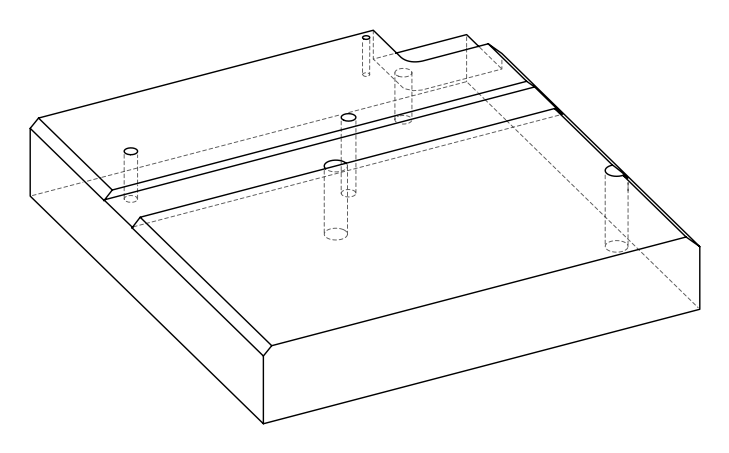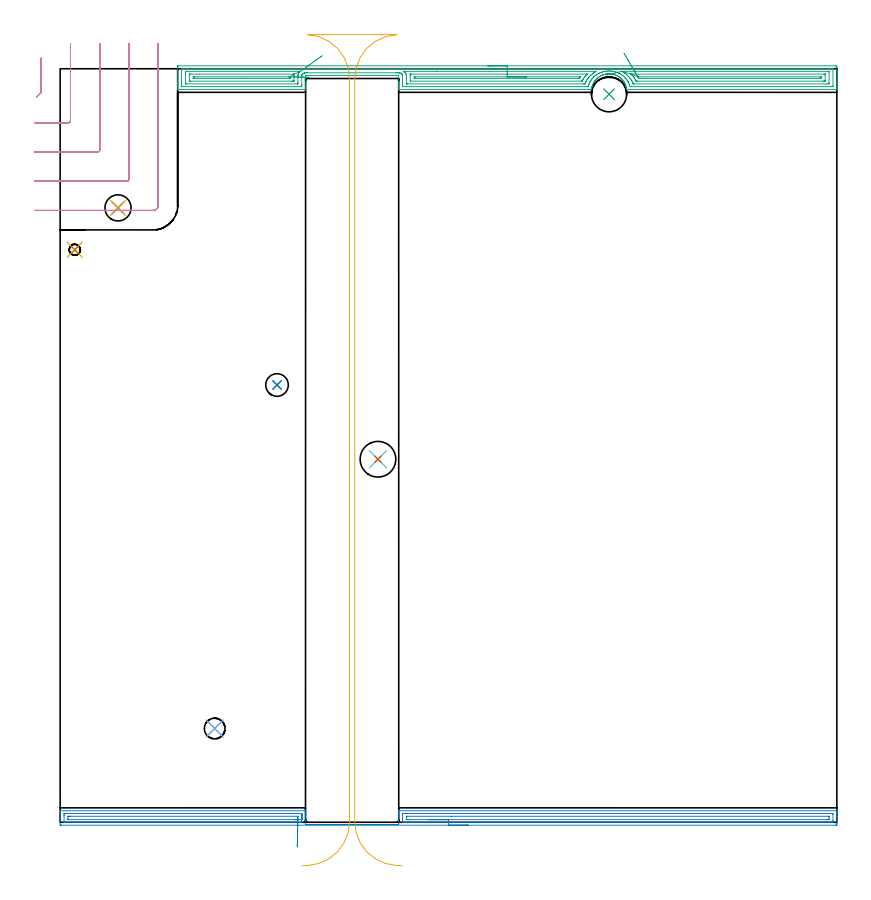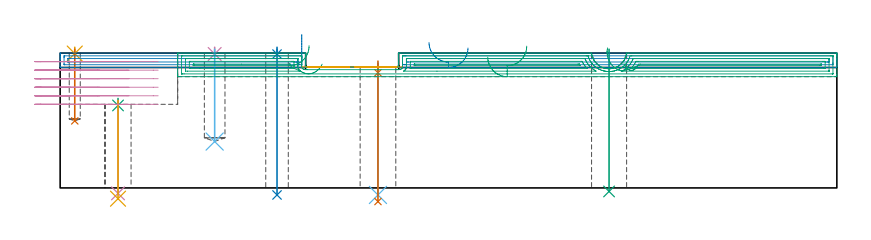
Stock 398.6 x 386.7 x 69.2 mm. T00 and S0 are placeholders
(PLAN: 17 operations, 11 tool changes, 31.7 min)
(1 SPOT_DRILL | STEP1HOLE | NXT0321_9005460120000 | 0.05 min | 984 mm3)
(2 SPOT_DRILL_1 | STEP1HOLE_1 | NXT0321_9005460120000 | 0.03 min | 1 mm3)
(3 SPOT_DRILL_2 | STEP1HOLE_3 | NXT0321_9005460120000 | 0.04 min | 2875 mm3)
(4 SPOT_DRILL_3 | STEP1POCKET | NXT0321_9005460120000 | 0.03 min | 1 mm3)
(5 SPOT_DRILL_4 | STEP1POCKET_1 | NXT0321_9005460120000 | 0.03 min | 1 mm3)
(6 DRILL_THROUGH_HOLE_INTO_CENTER | STEP1HOLE | NXT0301_087 | 0.27 min | 6365 mm3)
(7 DRILL_TO_ENLARGE_THROUGH_HOLE | STEP1HOLE | UGT0301_252 | 0.29 min | 10822 mm3)
(8 DRILL_THROUGH_HOLE_INTO_CENTER_1 | STEP1HOLE_1 | NXT0301_087 | 0.3 min | 7286 mm3)
(9 INDEXABLE_INSERT_DRILL_THROUGH_HOLE_FROM_SOLID | STEP1HOLE_2 | NXT0302_007 | 0.29 min | 17580 mm3)
(10 DRILL_THROUGH_HOLE_INTO_CENTER_2 | STEP1HOLE_3 | NXT0301_042 | 0.2 min | 1692 mm3)
(11 DRILL_TO_ENLARGE_THROUGH_HOLE_1 | STEP1HOLE_3 | UGT0301_268 | 0.21 min | 5166 mm3)
(12 DRILL_BLIND_HOLE_INTO_CENTER | STEP1POCKET | NXT0301_077 | 0.19 min | 3872 mm3)
(13 DRILL_BLIND_HOLE_INTO_CENTER_1 | STEP1POCKET_1 | NXT0301_028 | 0.15 min | 859 mm3)
(14 AREA_MILL | FG_CHAMFER_SURFACE | UGT0205_001 | 9.2 min | 10918 mm3)
(15 AREA_MILL_1 | FG_CHAMFER_SURFACE_1 | UGT0205_001 | 12.58 min | 24894 mm3)
(16 MILL_CORNER_NOTCH_RECTANGULAR | CORNER_NOTCH_RECTANGULAR | UGT0201_136 | Follow Part, ap 5, ae 75% | 5.92 min | 126089 mm3)
(17 MILL_RECTANGULAR_SLOT | SLOT_RECTANGULAR | UGT0201_009 | Follow Part, ap 11.25, ae 75% | 1.92 min | 124901 mm3)
(TOOL NXT0321_9005460120000 | NC Spot Drill, 142deg, 12mm, Carbide, Uncoated | D12 PA142 FL30 Z2)
(TOOL NXT0301_087 | Carbide Drill 11.6mm [860.1-1160-058A1-MM 2214] | D11.6 PA140 FL72 Z2)
(TOOL UGT0301_252 | Twist Drill 18.3 mm | D18.3 PA118 FL135 Z2)
(TOOL NXT0302_007 | Index. Insert Drill 18mm [880-D1800L25-05] | D18 PA176 FL90 Z2)
(TOOL NXT0301_042 | Carbide Drill 7.1mm [860.1-0710-057A1-MM 2214] | D7.1 PA140 FL85 Z2)
(TOOL UGT0301_268 | Twist Drill 13.4 mm | D13.4 PA118 FL108 Z2)
(TOOL NXT0301_077 | Carbide Drill 10.6mm [860.1-1060-053A1-MM 2214] | D10.6 PA140 FL71 Z2)
(TOOL NXT0301_028 | Carbide Drill 5.7mm [860.1-0570-046A1-MM 2214] | D5.7 PA140 FL70 Z2)
(TOOL UGT0205_001 | Chamfer Mill 20 x 3 x 45 deg. | D20 FL50 Z2)
(TOOL UGT0201_136 | Carbide End Mill 20.0 | D20 FL30 Z4)
(TOOL UGT0201_009 | End Mill 45 mm | D45 FL63 Z6)
(OP 1 SPOT_DRILL)
G17 G21 G94 G90
T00 M6
G54
G17 G0 G90 X163.1 Y186.3 S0 M3
G43 Z79.2 H0
G94 G81 G98 Z59.1 F250. R65.1
G80
M5
M2
(OP 2 SPOT_DRILL_1)
G17 G21 G94 G90
T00 M6
G54
G17 G0 G90 X111.3 Y224.4 S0 M3
G43 Z79.2 H0
G94 G81 G98 Z68.701 F250. R72.2
G80
M5
M2
(OP 3 SPOT_DRILL_2)
G17 G21 G94 G90
T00 M6
G54
G17 G0 G90 X29.7 Y315.3 S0 M3
G43 Z79.2 H0
G94 G81 G98 Z42.323 F250. R45.9
G80
M5
M2
(OP 4 SPOT_DRILL_3)
G17 G21 G94 G90
T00 M6
G54
G17 G0 G90 X79.3 Y48.1 S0 M3
G43 Z79.2 H0
G94 G81 G98 Z68.739 F250. R72.2
G80
M5
M2
(OP 5 SPOT_DRILL_4)
G17 G21 G94 G90
T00 M6
G54
G17 G0 G90 X7.5 Y293.8 S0 M3
G43 Z79.2 H0
G94 G81 G98 Z68.95 F250. R72.2
G80
M5
M2
(OP 6 DRILL_THROUGH_HOLE_INTO_CENTER)
G17 G21 G94 G90
T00 M6
G54
G17 G0 G90 X163.1 Y186.3 S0 M3
G43 Z79.2 H1
G94 G73 G98 Z-3.611 F250. Q10.952 R64.1
G80
M5
M2
(OP 7 DRILL_TO_ENLARGE_THROUGH_HOLE)
G17 G21 G94 G90
T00 M6
G54
G17 G0 G90 X163.1 Y186.3 S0 M3
G43 Z79.2 H0
G94 G73 G98 Z-6.998 F250. Q17.274 R64.1
G80
M5
M2
(OP 8 DRILL_THROUGH_HOLE_INTO_CENTER_1)
G17 G21 G94 G90
T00 M6
G54
G17 G0 G90 X111.3 Y224.4 S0 M3
G43 Z79.2 H1
G94 G73 G98 Z-3.611 F250. Q10.402 R71.2
G80
M5
M2
(OP 9 INDEXABLE_INSERT_DRILL_THROUGH_HOLE_FROM_SOLID)
G17 G21 G94 G90
T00 M6
G54
G17 G0 G90 X281.7 Y373.6 S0 M3
G43 Z79.2 H1
G94 G81 G98 Z-1.814 F250. R71.2
G80
M5
M2
(OP 10 DRILL_THROUGH_HOLE_INTO_CENTER_2)
G17 G21 G94 G90
T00 M6
G54
G17 G0 G90 X29.7 Y315.3 S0 M3
G43 Z79.2 H1
G94 G73 G98 Z-2.792 F250. Q6.527 R44.9
G80
M5
M2
(OP 11 DRILL_TO_ENLARGE_THROUGH_HOLE_1)
G17 G21 G94 G90
T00 M6
G54
G17 G0 G90 X29.7 Y315.3 S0 M3
G43 Z79.2 H0
G94 G73 G98 Z-5.526 F250. Q12.106 R44.9
G80
M5
M2
(OP 12 DRILL_BLIND_HOLE_INTO_CENTER)
G17 G21 G94 G90
T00 M6
G54
G17 G0 G90 X79.3 Y48.1 S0 M3
G43 Z79.2 H1
G94 G81 G98 Z23.8 F250. R71.2
G80
M5
M2
(OP 13 DRILL_BLIND_HOLE_INTO_CENTER_1)
G17 G21 G94 G90
T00 M6
G54
G17 G0 G90 X7.5 Y293.8 S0 M3
G43 Z79.2 H1
G94 G81 G98 Z34.4 F250. R71.2
G80
M5
M2
(OP 14 AREA_MILL)
G17 G21 G94 G90
T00 M6
G54
G17 G0 G90 X209.3 Y-1.5 S1061 M3
G43 Z79.2 H0
Z71.8
G94 G1 X209.262 Z70.928 F250.
X209.148 Z70.064
X208.959 Z69.212
X208.697 Z68.38
X208.363 Z67.574
X207.96 Z66.8
X207.492 Z66.064
X206.96 Z65.372
X206.371 Z64.729
X205.728 Z64.14
X205.036 Z63.608
X204.3 Z63.14
X203.526 Z62.737
X202.72 Z62.403
X201.888 Z62.141
X201.036 Z61.952
X200.172 Z61.838
X199.3 Z61.8
X0.613
X0.036 Y-1.494 Z61.804
X0.007 Y-1.492 Z61.806
X0. Y-0.918 Z62.379
Y2.645 Z65.94
Y3.204 Z66.501
Y3.536 Z66.832
Y4.095 Z67.391
Y4.427 Z67.722
Y5.09 Z68.39
Y5.467 Z68.766
X0.007 Y5.851 Z69.143
X0.01 Y5.897 Z69.188
X0.166 Y5.9 Z69.2
X125.629
X125.99 Y5.894 Z69.192
X126. Y5.786 Z69.085
Y-1.2 Z62.1
X173.7
Y-0.971 Z62.329
X173.701 Y-0.965 Z62.331
X173.7 Y-0.918 Z62.38
Y4.427 Z67.722
Y4.727 Z68.026
Y5.763 Z69.062
X173.702 Y5.809 Z69.108
X173.71 Y5.897 Z69.189
X173.85 Y5.9 Z69.2
X398.434
X398.59 Y5.897 Z69.188
X398.593 Y5.851 Z69.143
X398.6 Y5.466 Z68.766
Y5.09 Z68.39
Y4.427 Z67.722
Y3.204 Z66.501
Y2.645 Z65.94
Y-0.638 Z62.658
X398.598 Y-0.918 Z62.379
X398.593 Y-1.491 Z61.806
X398.564 Y-1.494 Z61.804
X397.987 Y-1.5 Z61.8
X199.3
Y-0.086 Z63.214
X177.422
X176.585 Y-0.083 Z63.217
X176.529 Y-0.081 Z63.219
X175.71 Y-0.027 Z63.273
X175.7 Y0.8 Z64.1
Y0.864 Z64.164
Y3.536 Z66.836
X175.705 Y4.358 Z67.658
X175.71 Y4.427 Z67.727
X176.475 Y4.481 Z67.781
X176.529 Y4.483 Z67.783
X177.363 Y4.486 Z67.786
X177.422
X396.26 Y4.485 Z67.785
X396.378 Y4.483 Z67.783
X396.59 Y4.477 Z67.777
X396.592 Y4.427 Z67.727
X396.598 Y4.031 Z67.331
X396.6 Y0.864 Z64.164
X396.599 Y0.467 Z63.767
X396.592 Y-0.027 Z63.273
X396.59 Y-0.07 Z63.23
X396.436 Y-0.079 Z63.221
X396.319 Y-0.084 Z63.216
X396.26 Y-0.085 Z63.215
X199.3 Y-0.086 Z63.214
Y1.328 Z64.628
X178.742 Y1.329 Z64.629
X178.315
X177.845 Y1.332 Z64.632
X177.728 Y1.335 Z64.635
X177.71 Y1.341 Z64.641
X177.706 Y1.383 Z64.683
X177.701 Y1.476 Z64.776
Y2.645 Z65.945
X177.704 Y2.952 Z66.252
X177.707 Y3.028 Z66.328
X177.709 Y3.061 Z66.361
X177.747 Y3.065 Z66.365
X177.891 Y3.068 Z66.368
X178.315 Y3.071 Z66.371
X200.639 Y3.072 Z66.372
X394.415 Y3.071 Z66.371
X394.558 Y3.07 Z66.37
X394.581 Y3.068 Z66.368
X394.587 Y3.066 Z66.366
X394.59 Y3.05 Z66.35
X394.596 Y2.952 Z66.252
X394.599 Y2.83 Z66.13
X394.6 Y2.645 Z65.945
X394.599 Y1.571 Z64.871
X394.593 Y1.386 Z64.686
X394.59 Y1.339 Z64.639
X394.573 Y1.335 Z64.635
X394.522 Y1.332 Z64.632
X394.415 Y1.33 Z64.63
X393.949 Y1.329 Z64.629
X393.522 Y1.328 Z64.628
X199.3
X198.428 Z64.666
X197.564 Z64.78
X196.712 Z64.969
X195.88 Z65.232
X195.074 Z65.565
X194.3 Z65.968
X193.564 Z66.437
X192.872 Z66.968
X192.229 Z67.557
X191.64 Z68.201
X191.108 Z68.893
X190.64 Z69.628
X190.237 Z70.402
X189.903 Z71.208
X189.641 Z72.04
X189.452 Z72.892
X189.338 Z73.757
X189.3 Z74.628
G0 Z79.2
X124. Y1.331
Z78.773
G1 Y1.921 Z78.13
Y2.452 Z77.438
Y2.92 Z76.702
Y3.323 Z75.928
Y3.657 Z75.123
Y3.919 Z74.29
Y4.108 Z73.439
Y4.222 Z72.574
Y4.26 Z71.702
Y4.222 Z70.831
Y4.108 Z69.966
Y3.919 Z69.114
Y3.657 Z68.282
Y3.323 Z67.476
Y2.92 Z66.702
Y2.452 Z65.967
Y1.921 Z65.274
Y1.331 Z64.631
Y0.708 Z64.008
X123.996 Y-0.027 Z63.273
X123.993 Y-0.065 Z63.235
X123.991 Y-0.079 Z63.221
X123.96 Y-0.081 Z63.219
X123.901 Y-0.085 Z63.215
X123.844
X123.009 Y-0.086 Z63.214
X2.34 Y-0.085 Z63.215
X2.222 Y-0.083 Z63.217
X2.01 Y-0.077 Z63.223
X2.008 Y-0.027 Z63.273
X2.001 Y0.369 Z63.669
X2. Y3.536 Z66.836
X2.001 Y3.933 Z67.233
X2.008 Y4.427 Z67.727
X2.01 Y4.47 Z67.77
X2.164 Y4.479 Z67.779
X2.281 Y4.484 Z67.784
X2.34 Y4.485 Z67.785
X123.785
X123.844 Y4.484 Z67.784
X123.902 Y4.48 Z67.78
X123.99 Y4.473 Z67.773
X123.993 Y4.427 Z67.727
X123.998 Y4.273 Z67.573
X124. Y3.536 Z66.836
Y3.38 Z66.68
Y1.331 Z64.631
X121.991 Y1.373 Z64.673
X121.99 Y1.345 Z64.645
X121.585 Y1.335 Z64.635
X121.165 Y1.331 Z64.631
X120.698 Y1.329 Z64.629
X120.272
X4.185
X4.042 Y1.33 Z64.63
X4.019 Y1.332 Z64.632
X4.013 Y1.334 Z64.634
X4.01 Y1.35 Z64.65
X4.004 Y1.448 Z64.748
X4.001 Y1.57 Z64.87
X4. Y1.755 Z65.055
X4.001 Y2.828 Z66.128
X4.007 Y3.013 Z66.313
X4.01 Y3.061 Z66.361
X4.027 Y3.065 Z66.365
X4.078 Y3.068 Z66.368
X4.185 Y3.07 Z66.37
X4.651 Y3.071 Z66.371
X5.078 Y3.072 Z66.372
X121.884 Y3.071 Z66.371
X121.92 Y3.07 Z66.37
X121.956 Y3.068 Z66.368
X121.98 Y3.065 Z66.365
X121.99 Y3.041 Z66.341
X121.999 Y2.703 Z66.003
X122. Y2.645 Z65.945
Y1.812 Z65.112
X121.999 Y1.755 Z65.055
X121.991 Y1.373 Z64.673
X121.977 Y0.73 Z64.084
X121.963 Y0.038 Z63.553
X121.947 Y-0.697 Z63.084
X121.931 Y-1.471 Z62.682
X121.914 Y-2.277 Z62.348
X121.897 Y-3.109 Z62.086
X121.879 Y-3.96 Z61.897
X121.861 Y-4.825 Z61.783
X121.842 Y-5.696 Z61.745
X121.824 Y-6.568 Z61.783
X121.806 Y-7.432 Z61.897
X121.788 Y-8.284 Z62.086
X121.771 Y-9.116 Z62.349
X121.754 Y-9.922 Z62.683
X121.737 Y-10.695 Z63.086
X121.722 Y-11.431 Z63.554
X121.707 Y-12.123 Z64.086
X121.694 Y-12.766 Z64.675
G0 Z79.2
M5
M2
(OP 15 AREA_MILL_1)
G17 G21 G94 G90
T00 M6
G54
G17 G0 G90 X219.45 Y388.2 S1061 M3
G43 Z79.2 H0
Z67.1
G94 G1 X219.488 Z66.228 F250.
X219.602 Z65.364
X219.791 Z64.512
X220.053 Z63.68
X220.387 Z62.874
X220.79 Z62.1
X221.259 Z61.364
X221.79 Z60.672
X222.379 Z60.029
X223.022 Z59.44
X223.714 Z58.908
X224.45 Z58.44
X225.224 Z58.037
X226.03 Z57.703
X226.862 Z57.441
X227.714 Z57.252
X228.578 Z57.138
X229.45 Z57.1
X397.973
X398.34 Y388.198 Z57.101
X398.59 Y388.193 Z57.105
X398.596 Y387.838 Z57.46
X398.6 Y387.224 Z58.074
Y379.087 Z66.207
Y377.69 Z67.606
Y377.337 Z67.958
Y376.631 Z68.669
Y376.392 Z68.907
X398.598 Y376.245 Z69.048
X398.59 Y376.103 Z69.188
X398.42 Y376.1 Z69.2
X291.584
X290.695 Y376.107 Z69.193
X290.69 Y376.133 Z69.167
X290.657 Y376.39 Z68.907
X290.596 Y376.737 Z68.562
X290.524 Y377.082 Z68.217
X290.459 Y377.337 Z67.961
X290.41 Y377.529 Z67.769
X290.296 Y377.904 Z67.395
X290.274 Y377.974 Z67.325
X290.111 Y378.422 Z66.876
X289.99 Y378.707 Z66.593
X289.923 Y378.866 Z66.434
X289.819 Y379.087 Z66.213
X289.763 Y379.208 Z66.092
X289.612 Y379.484 Z65.814
X289.452 Y379.758 Z65.541
X289.382 Y379.867 Z65.433
X289.32 Y379.962 Z65.337
X289.241 Y380.082 Z65.214
X289.169 Y380.193 Z65.103
X288.869 Y380.622 Z64.677
X288.458 Y381.102 Z64.197
X288.299 Y381.275 Z64.024
X288.053 Y381.541 Z63.757
X287.976 Y381.617 Z63.682
X287.535 Y382.003 Z63.295
X287.356 Y382.15 Z63.15
X287.082 Y382.373 Z62.926
X286.999 Y382.433 Z62.865
X286.766 Y382.588 Z62.709
X286.598 Y382.699 Z62.598
X286.336 Y382.86 Z62.437
X286.189 Y382.951 Z62.347
X285.83 Y383.145 Z62.155
X285.773 Y383.173 Z62.127
X285.467 Y383.325 Z61.973
X285.326 Y383.386 Z61.91
X285.295 Y383.4 Z61.897
X284.851 Y383.576 Z61.723
X284.402 Y383.73 Z61.567
X283.956 Y383.856 Z61.442
X283.508 Y383.959 Z61.338
X283.146 Y384.024 Z61.275
X283.062 Y384.039 Z61.26
X282.941 Y384.054 Z61.244
X282.785 Y384.073 Z61.223
X282.644 Y384.089 Z61.202
X282.615 Y384.092 Z61.199
X282.487 Y384.103 Z61.187
X282.273 Y384.123 Z61.172
X282.168 Y384.132 Z61.164
X281.945 Y384.143 Z61.154
X281.86 Z61.151
X281.721 Y384.147 Z61.153
X281.497 Y384.145
X281.421 Y384.138 Z61.152
X281.274 Y384.133 Z61.16
X280.828 Y384.098 Z61.196
X280.38 Y384.045 Z61.254
X279.934 Y383.969 Z61.331
X279.515 Y383.872 Z61.424
X279.486 Y383.866 Z61.431
X279.041 Y383.744 Z61.556
X278.86 Y383.681 Z61.615
X278.77 Y383.651 Z61.645
X278.694 Y383.625 Z61.671
X278.592 Y383.591 Z61.706
X278.259 Y383.463 Z61.836
X278.174 Y383.428 Z61.868
X278.147 Y383.418 Z61.879
X278.024 Y383.364 Z61.934
X277.935 Y383.325 Z61.973
X277.254 Y382.971 Z62.327
X277.001 Y382.82 Z62.48
X276.823 Y382.713 Z62.586
X276.36 Y382.403 Z62.892
X275.977 Y382.096 Z63.204
X275.907 Y382.038 Z63.259
X275.467 Y381.656 Z63.642
X275.429 Y381.621 Z63.679
X275.348 Y381.541 Z63.757
X274.952 Y381.115 Z64.185
X274.716 Y380.837 Z64.458
X274.598 Y380.702 Z64.597
X274.553 Y380.65 Z64.65
X274.38 Y380.405 Z64.895
X274.241 Y380.209 Z65.09
X273.951 Y379.758 Z65.541
X273.9 Y379.668 Z65.631
X273.818 Y379.525 Z65.771
X273.704 Y379.328 Z65.97
X273.679 Y379.285 Z66.013
X273.585 Y379.087 Z66.209
X273.478 Y378.865 Z66.432
X273.289 Y378.422 Z66.877
X273.257 Y378.334 Z66.966
X273.126 Y377.974 Z67.325
X273.03 Y377.66 Z67.64
X272.99 Y377.529 Z67.769
X272.942 Y377.337 Z67.958
X272.877 Y377.081 Z68.216
X272.81 Y376.763 Z68.536
X272.786 Y376.649 Z68.65
X272.755 Y376.44 Z68.859
X272.714 Y376.189 Z69.109
X272.697 Y376.106 Z69.191
X271.916 Y376.1 Z69.2
X174.468
X173.71 Y376.105 Z69.191
X173.7 Y376.411 Z68.885
Y383.2 Z62.1
X173.395
X173.127 Y383.194 Z62.094
X173.054 Y383.2 Z62.1
X172.932 Z62.097
X172.851 Z62.1
X126.814
X126.678 Y383.198 Z62.093
X126.671 Y383.2 Z62.1
X126.658
X126.638 Y383.191 Z62.091
X126.553 Y383.2 Z62.1
X126.55
X126.487 Y383.196 Z62.095
X126.462 Z62.094
X126.432 Y383.2 Z62.1
X126.191 Y383.199 Z62.099
X126.
Y376.713 Z68.583
Y376.462 Z68.832
X125.999 Y376.306 Z68.988
X125.99 Y376.104 Z69.19
X125.744 Y376.1 Z69.2
X60.48
X60.31 Y376.103 Z69.188
X60.302 Y376.245 Z69.048
X60.3 Y376.392 Z68.907
Y376.631 Z68.669
Y377.337 Z67.958
Y378.565 Z66.732
Y379.087 Z66.207
Y379.701 Z65.594
Y387.224 Z58.074
X60.304 Y387.838 Z57.46
X60.31 Y388.193 Z57.105
X60.56 Y388.198 Z57.101
X60.927 Y388.2 Z57.1
X229.45
Y386.786 Z58.514
X396.185 Y386.785 Z58.515
X396.367 Y386.784 Z58.516
X396.541 Y386.781 Z58.519
X396.579 Y386.779 Z58.521
X396.59 Y386.761 Z58.539
X396.593 Y386.728 Z58.572
X396.599 Y386.558 Z58.742
X396.6 Y377.806 Z67.494
X396.598 Y377.67 Z67.63
X396.593 Y377.562 Z67.738
X396.59 Y377.53 Z67.77
X396.58 Y377.521 Z67.779
X396.541 Y377.52 Z67.78
X396.185 Y377.515 Z67.785
X396.003 Y377.514 Z67.786
X395.291
X293.372 Y377.515 Z67.785
X293.19 Y377.516 Z67.784
X292.478 Y377.521 Z67.779
X292.243 Y378.212 Z67.088
X292.122 Y378.561 Z66.739
X291.907 Y379.087 Z66.213
X291.584 Y379.792 Z65.508
X291.491 Y379.962 Z65.338
X291.377 Y380.165 Z65.135
X290.94 Y380.837 Z64.463
X290.69 Y381.195 Z64.105
X290.263 Y381.712 Z63.588
X289.796 Y382.229 Z63.071
X289.427 Y382.588 Z62.712
X288.902 Y383.038 Z62.262
X288.665 Y383.231 Z62.069
X288.358 Y383.463 Z61.837
X288.008 Y383.695 Z61.605
X287.362 Y384.095 Z61.205
X287.114 Y384.228 Z61.072
X286.899 Y384.338 Z60.962
X286.442 Y384.554 Z60.746
X286.22 Y384.648 Z60.652
X285.693 Y384.853 Z60.447
X285.326 Y384.978 Z60.322
X284.524 Y385.213 Z60.087
X284.432 Y385.235 Z60.065
X284.403 Y385.241 Z60.059
X283.914 Y385.339 Z59.961
X283.538 Y385.406 Z59.894
X283.308 Y385.438 Z59.862
X282.644 Y385.512 Z59.788
X282.312 Y385.538 Z59.762
X281.75 Y385.554 Z59.746
X281.404 Y385.551 Z59.749
X280.856 Y385.519 Z59.781
X280.567 Y385.496 Z59.804
X279.962 Y385.421 Z59.879
X279.779 Y385.392 Z59.908
X279.452 Y385.334 Z59.966
X279.068 Y385.257 Z60.043
X279.031 Y385.249 Z60.051
X278.874 Y385.213 Z60.087
X278.326 Y385.064 Z60.236
X278.284 Y385.052 Z60.248
X278.234 Y385.037 Z60.263
X278.174 Y385.017 Z60.283
X277.664 Y384.837 Z60.463
X277.28 Y384.688 Z60.612
X277.028 Y384.584 Z60.716
X276.508 Y384.338 Z60.962
X276.386 Y384.276 Z61.024
X275.858 Y383.98 Z61.32
X275.492 Y383.76 Z61.54
X275.309 Y383.642 Z61.658
X275.044 Y383.463 Z61.837
X274.791 Y383.274 Z62.026
X274.598 Y383.124 Z62.176
X274.303 Y382.876 Z62.424
X273.967 Y382.588 Z62.712
X273.831 Y382.463 Z62.837
X273.704 Y382.34 Z62.96
X273.4 Y382.01 Z63.29
X273.131 Y381.712 Z63.588
X272.984 Y381.542 Z63.758
X272.81 Y381.333 Z63.967
X272.601 Y381.042 Z64.258
X272.46 Y380.837 Z64.463
X272.249 Y380.511 Z64.789
X271.91 Y379.962 Z65.338
X271.621 Y379.376 Z65.924
X271.494 Y379.087 Z66.213
X271.357 Y378.759 Z66.541
X271.158 Y378.212 Z67.088
X271.124 Y378.112 Z67.188
X271.022 Y377.78 Z67.52
X270.958 Y377.559 Z67.741
X270.946 Y377.521 Z67.779
X270.93 Y377.519 Z67.781
X270.839 Y377.517 Z67.783
X270.128 Y377.514 Z67.786
X269.947
X176.075 Y377.515 Z67.785
X175.848 Y377.517 Z67.783
X175.735 Y377.52 Z67.78
X175.714 Y377.521 Z67.779
X175.709 Y377.536 Z67.764
X175.706 Y377.569 Z67.731
X175.701 Y377.881 Z67.419
X175.699 Y382.588 Z62.712
X175.694 Y383.137 Z62.163
X175.685 Y383.299 Z62.001
X175.655 Y383.463 Z61.837
X175.573 Y383.676 Z61.624
X175.479 Y383.83 Z61.47
X175.362 Y383.975 Z61.325
X175.168 Y384.15 Z61.15
X174.873 Y384.338 Z60.962
X174.592 Y384.458 Z60.842
X174.468 Y384.498 Z60.802
X174.247 Y384.554 Z60.746
X173.881 Y384.601 Z60.699
X173.574 Y384.608 Z60.692
X173.294 Y384.612 Z60.688
X172.68 Y384.614 Z60.686
X172.397
X126.803
X126.191 Y384.609 Z60.691
X125.916 Y384.606 Z60.694
X125.618 Y384.581 Z60.719
X125.297 Y384.517 Z60.783
X125.157 Y384.475 Z60.825
X124.827 Y384.338 Z60.962
X124.567 Y384.177 Z61.123
X124.403 Y384.04 Z61.26
X124.222 Y383.831 Z61.469
X124.147 Y383.713 Z61.587
X124.045 Y383.463 Z61.837
X124.01 Y383.222 Z62.078
X124.003 Y382.979 Z62.321
X124.001 Y382.588 Z62.712
X124. Y382.107 Z63.193
Y378.607 Z66.693
Y378.212 Z67.088
X123.998 Y377.733 Z67.567
X123.992 Y377.572 Z67.728
X123.989 Y377.521 Z67.779
X123.954 Y377.519 Z67.781
X123.865 Y377.517 Z67.783
X123.509 Y377.515 Z67.785
X123.328 Y377.514 Z67.786
X62.715 Y377.515 Z67.785
X62.533 Y377.516 Z67.784
X62.359 Y377.519 Z67.781
X62.322 Y377.521 Z67.779
X62.31 Y377.539 Z67.761
X62.307 Y377.572 Z67.728
X62.301 Y377.742 Z67.558
X62.3 Y386.494 Z58.806
X62.302 Y386.63 Z58.67
X62.307 Y386.738 Z58.562
X62.31 Y386.77 Z58.53
X62.32 Y386.779 Z58.521
X62.359 Y386.78 Z58.52
X62.715 Y386.785 Z58.515
X62.897 Y386.786 Z58.514
X63.61
X229.45
Y385.372 Z59.928
X274.598 Y385.371 Z59.929
X274.76 Y385.369 Z59.931
X275.058 Y385.365 Z59.935
X274.817 Y385.213 Z60.087
X274.68 Y385.132 Z60.168
X274.598 Y385.083 Z60.217
X274.131 Y384.795 Z60.505
X273.704 Y384.517 Z60.783
X273.597 Y384.442 Z60.858
X273.455 Y384.338 Z60.962
X273.098 Y384.055 Z61.245
X272.81 Y383.822 Z61.478
X272.614 Y383.654 Z61.646
X272.399 Y383.463 Z61.837
X272.152 Y383.231 Z62.069
X271.916 Y382.993 Z62.307
X271.719 Y382.78 Z62.52
X271.547 Y382.588 Z62.712
X271.307 Y382.309 Z62.991
X271.022 Y381.969 Z63.331
X270.912 Y381.82 Z63.48
X270.837 Y381.712 Z63.588
X270.556 Y381.294 Z64.006
X270.265 Y380.837 Z64.463
X270.213 Y380.754 Z64.546
X270.128 Y380.611 Z64.689
X269.903 Y380.182 Z65.118
X269.794 Y379.962 Z65.338
X269.619 Y379.586 Z65.714
X269.405 Y379.087 Z66.213
X269.354 Y378.97 Z66.33
X269.34 Y378.944 Z66.356
X269.313 Y378.935 Z66.365
X269.234 Y378.934 Z66.366
X268.502 Y378.929 Z66.371
X178.206
X178.044
X177.882 Y378.932 Z66.368
X177.774 Y378.935 Z66.365
X177.709 Y378.941 Z66.359
X177.707 Y378.975 Z66.325
X177.704 Y379.087 Z66.213
X177.7 Y379.423 Z65.877
Y382.049 Z63.251
X177.698 Y382.588 Z62.712
X177.694 Y382.93 Z62.37
X177.672 Y383.463 Z61.837
X177.636 Y383.656 Z61.644
X177.544 Y383.952 Z61.348
X177.435 Y384.191 Z61.109
X177.348 Y384.338 Z60.962
X177.27 Y384.46 Z60.84
X177.15 Y384.618 Z60.682
X176.998 Y384.788 Z60.512
X176.851 Y384.924 Z60.376
X176.696 Y385.062 Z60.238
X176.489 Y385.213 Z60.087
X176.256 Y385.371 Z59.929
X193.382 Y385.372 Z59.928
X229.45
Y383.957 Z61.343
X270.128
X270.237 Y383.956 Z61.344
X270.377 Y383.952 Z61.348
X270.395 Y383.951 Z61.349
X270.391 Y383.94 Z61.36
X270.353 Y383.894 Z61.406
X270.308 Y383.843 Z61.457
X270.038 Y383.55 Z61.75
X269.961 Y383.463 Z61.837
X269.629 Y383.076 Z62.224
X269.234 Y382.609 Z62.691
X269.224 Y382.597 Z62.703
X269.218 Y382.588 Z62.712
X268.867 Y382.072 Z63.228
X268.628 Y381.712 Z63.588
X268.517 Y381.539 Z63.761
X268.34 Y381.251 Z64.049
X268.19 Y380.984 Z64.316
X268.112 Y380.837 Z64.463
X267.884 Y380.408 Z64.892
X267.861 Y380.369 Z64.931
X267.848 Y380.351 Z64.949
X267.824 Y380.349 Z64.951
X267.698 Y380.346 Z64.954
X267.446 Y380.343 Z64.957
X179.832
X179.76 Y380.344 Z64.956
X179.717 Y380.347 Z64.953
X179.713 Y380.348 Z64.952
X179.708 Y380.376 Z64.924
X179.704 Y380.45 Z64.85
X179.701 Y380.708 Z64.592
X179.7 Y380.837 Z64.463
X179.698 Y382.719 Z62.581
X179.672 Y383.463 Z61.837
X179.662 Y383.629 Z61.671
X179.632 Y383.872 Z61.428
X179.622 Y383.951 Z61.349
X179.644 Y383.953 Z61.347
X179.706 Y383.955 Z61.345
X179.832 Y383.957 Z61.343
X180.221
X229.45
Y382.543 Z62.757
X266.598
X266.914 Y382.537 Z62.763
X266.943 Y382.536 Z62.764
X266.941 Y382.527 Z62.773
X266.931 Y382.503 Z62.797
X266.917 Y382.479 Z62.821
X266.552 Y381.896 Z63.404
X266.476 Y381.786 Z63.514
X266.451 Y381.764 Z63.536
X266.405 Y381.761 Z63.539
X266.305 Y381.759 Z63.541
X266.104 Y381.757 Z63.543
X265.701
X182.069
X181.869 Y381.758 Z63.542
X181.769 Y381.761 Z63.539
X181.722 Y381.764 Z63.536
X181.71 Y381.767 Z63.533
X181.708 Y381.785 Z63.515
X181.705 Y382.505 Z62.795
X181.709 Y382.53 Z62.77
X181.72 Y382.536 Z62.764
X181.767 Y382.539 Z62.761
X181.867 Y382.541 Z62.759
X182.069 Y382.543 Z62.757
X182.472
X229.45
X230.322 Z62.795
X231.187 Z62.909
X232.038 Z63.098
X232.87 Z63.36
X233.676 Z63.694
X234.45 Z64.097
X235.186 Z64.565
X235.878 Z65.096
X236.521 Z65.686
X237.11 Z66.329
X237.642 Z67.021
X238.11 Z67.757
X238.513 Z68.531
X238.847 Z69.337
X239.109 Z70.169
X239.298 Z71.02
X239.412 Z71.885
X239.45 Z72.757
G0 Z79.2
X280.935 Y383.673
Z71.873
G1 X280.786 Y383.639 Z71.014
X280.711 Y383.622 Z70.145
X280.71 Z69.273
X280.782 Y383.638 Z68.403
X280.929 Y383.672 Z67.544
X281.148 Y383.722 Z66.701
X281.437 Y383.788 Z65.881
X281.796 Y383.871 Z65.09
X282.22 Y383.968 Z64.333
X282.706 Y384.079 Z63.618
X283.252 Y384.204 Z62.949
X283.852 Y384.342 Z62.331
X284.503 Y384.491 Z61.769
X285.199 Y384.65 Z61.268
X285.935 Y384.819 Z60.831
X286.705 Y384.995 Z60.461
X287.504 Y385.178 Z60.161
X288.325 Y385.366 Z59.934
X288.328 Y385.367 Z59.933
X288.383 Y385.369 Z59.931
X288.47 Y385.371 Z59.929
X288.578
X394.235
X394.397 Y385.369 Z59.931
X394.557 Y385.365 Z59.935
X394.591 Y385.361 Z59.939
X394.594 Y385.332 Z59.968
X394.598 Y385.279 Z60.021
X394.599 Y385.213 Z60.087
X394.6 Y385.014 Z60.286
Y379.763 Z65.537
X394.596 Y379.087 Z66.213
X394.593 Y378.988 Z66.312
X394.59 Y378.943 Z66.357
X394.553 Y378.934 Z66.366
X393.503 Y378.929 Z66.371
X294.428
X294.266 Y378.93 Z66.37
X294.105 Y378.934 Z66.366
X294.065 Y378.936 Z66.364
X294.052 Y378.959 Z66.341
X294.028 Y379.009 Z66.291
X293.995 Y379.087 Z66.213
X293.812 Y379.532 Z65.768
X293.606 Y379.962 Z65.338
X293.372 Y380.438 Z64.862
X293.133 Y380.837 Z64.463
X292.764 Y381.433 Z63.867
X292.567 Y381.712 Z63.588
X292.478 Y381.834 Z63.466
X291.845 Y382.588 Z62.712
X291.584 Y382.879 Z62.421
X291.293 Y383.178 Z62.122
X290.998 Y383.463 Z61.837
X290.69 Y383.731 Z61.569
X290.354 Y384.012 Z61.288
X289.943 Y384.338 Z60.962
X289.796 Y384.447 Z60.853
X289.422 Y384.704 Z60.596
X288.902 Y385.022 Z60.278
X288.583 Y385.213 Z60.087
X288.34 Y385.355 Z59.945
X288.325 Y385.366 Z59.934
X292.99 Y383.952 Z61.348
X292.994 Y383.954 Z61.346
X293.054 Y383.956 Z61.344
X293.372 Y383.957 Z61.343
X293.761
X392.103
X392.452 Y383.956 Z61.344
X392.506 Y383.954 Z61.346
X392.561 Y383.95 Z61.35
X392.59 Y383.942 Z61.358
X392.592 Y383.894 Z61.406
X392.6 Y383.471 Z61.829
Y380.846 Z64.454
X392.592 Y380.404 Z64.896
X392.59 Y380.356 Z64.944
X392.522 Y380.35 Z64.95
X392.388 Y380.346 Z64.954
X392.219 Y380.344 Z64.956
X391.714 Y380.343 Z64.957
X391.326
X296.56
X296.054 Y380.344 Z64.956
X295.661 Y380.347 Z64.953
X295.568 Y380.35 Z64.95
X295.521 Y380.413 Z64.887
X295.433 Y380.571 Z64.729
X295.293 Y380.837 Z64.463
X295.16 Y381.084 Z64.216
X294.769 Y381.712 Z63.588
X294.574 Y382.019 Z63.281
X294.266 Y382.47 Z62.83
X294.173 Y382.588 Z62.712
X293.789 Y383.054 Z62.246
X293.436 Y383.463 Z61.837
X293.372 Y383.535 Z61.765
X293.081 Y383.847 Z61.453
X293.018 Y383.916 Z61.384
X292.991 Y383.95 Z61.35
X292.99 Y383.952 Z61.348
X296.462 Y382.536 Z62.764
X296.994 Y382.543 Z62.757
X389.972
X390.362 Y382.539 Z62.761
X390.556 Y382.536 Z62.764
X390.591 Y382.531 Z62.769
X390.594 Y382.497 Z62.803
X390.596 Y382.442 Z62.858
X390.6 Y381.929 Z63.371
X390.597 Y381.82 Z63.48
X390.593 Y381.774 Z63.526
X390.591 Y381.765 Z63.535
X390.577 Y381.763 Z63.537
X390.529 Y381.76 Z63.54
X390.328 Y381.758 Z63.542
X297.752 Y381.757 Z63.543
X296.948 Y381.764 Z63.536
X296.585 Y382.331 Z62.969
X296.521 Y382.434 Z62.866
X296.462 Y382.536 Z62.764
X296.116 Y383.127 Z62.223
X295.748 Y383.756 Z61.744
X295.36 Y384.42 Z61.331
X294.955 Y385.111 Z60.986
X294.537 Y385.826 Z60.712
X294.109 Y386.559 Z60.511
X293.673 Y387.304 Z60.385
X293.233 Y388.056 Z60.335
X292.793 Y388.808 Z60.361
X292.355 Y389.556 Z60.462
X291.924 Y390.294 Z60.639
X291.502 Y391.015 Z60.89
X291.093 Y391.715 Z61.213
X290.699 Y392.387 Z61.605
X290.325 Y393.028 Z62.063
X289.971 Y393.632 Z62.584
X289.643 Y394.194 Z63.165
X289.34 Y394.71 Z63.8
G0 Z79.2
X134.448 Y393.395
Z63.507
G1 X134.064 Y393.116 Z62.776
X133.63 Y392.8 Z62.088
X133.149 Y392.45 Z61.45
X132.625 Y392.069 Z60.866
X132.062 Y391.659 Z60.34
X131.464 Y391.224 Z59.878
X130.836 Y390.767 Z59.481
X130.182 Y390.291 Z59.154
X129.508 Y389.8 Z58.899
X128.818 Y389.298 Z58.717
X128.118 Y388.788 Z58.61
X127.413 Y388.275 Z58.579
X126.708 Y387.763 Z58.625
X126.01 Y387.254 Z58.746
X125.322 Y386.754 Z58.941
X124.651 Y386.266 Z59.211
X124.002 Y385.793 Z59.551
X123.379 Y385.34 Z59.96
X123.205 Y385.213 Z60.087
X122.878 Y384.955 Z60.345
X122.615 Y384.683 Z60.617
X122.455 Y384.494 Z60.806
X122.35 Y384.338 Z60.962
X122.222 Y384.095 Z61.205
X122.149 Y383.918 Z61.382
X122.08 Y383.728 Z61.572
X122.034 Y383.463 Z61.837
X122.009 Y383.18 Z62.12
X122.002 Y382.588 Z62.712
X122. Y382.314 Z62.986
Y379.689 Z65.611
X121.996 Y379.087 Z66.213
X121.992 Y378.951 Z66.349
X121.99 Y378.939 Z66.361
X121.978 Y378.935 Z66.365
X121.937 Y378.931 Z66.369
X121.882 Y378.929 Z66.371
X64.665
X64.504 Y378.931 Z66.369
X64.343 Y378.935 Z66.365
X64.309 Y378.939 Z66.361
X64.306 Y378.968 Z66.332
X64.303 Y379.021 Z66.279
X64.301 Y379.087 Z66.213
X64.3 Y379.286 Z66.014
Y384.537 Z60.763
X64.304 Y385.213 Z60.087
X64.307 Y385.312 Z59.988
X64.31 Y385.357 Z59.943
X64.347 Y385.366 Z59.934
X65.398 Y385.371 Z59.929
X122.615
X123.351 Y385.367 Z59.933
X123.362 Y385.365 Z59.935
X123.379 Y385.34 Z59.96
X120.078 Y383.952 Z61.348
X120.079 Y383.922 Z61.378
X120.037 Y383.556 Z61.744
X120.029 Y383.463 Z61.837
X120.01 Y383.058 Z62.242
X120.001 Y382.654 Z62.646
X120. Y382.588 Z62.712
X119.999 Y380.706 Z64.594
X119.995 Y380.574 Z64.726
X119.986 Y380.349 Z64.951
X119.933 Y380.348 Z64.952
X119.542 Y380.344 Z64.956
X119.039 Y380.343 Z64.957
X118.65
X66.797
X66.448 Y380.344 Z64.956
X66.394 Y380.346 Z64.954
X66.34 Y380.35 Z64.95
X66.31 Y380.358 Z64.942
X66.308 Y380.406 Z64.894
X66.3 Y380.829 Z64.471
Y383.454 Z61.846
X66.308 Y383.896 Z61.404
X66.31 Y383.944 Z61.356
X66.378 Y383.95 Z61.35
X66.512 Y383.954 Z61.346
X66.681 Y383.956 Z61.344
X71.66 Y383.957 Z61.343
X120.005
X120.049 Y383.956 Z61.344
X120.078 Y383.952 Z61.348
X117.98 Y382.536 Z62.764
X117.99 Y382.474 Z62.826
X117.997 Y381.857 Z63.443
X117.993 Y381.784 Z63.516
X117.99 Y381.766 Z63.534
X117.953 Y381.763 Z63.537
X117.853 Y381.76 Z63.54
X117.652 Y381.758 Z63.542
X93.112 Y381.757 Z63.543
X68.928
X68.538 Y381.761 Z63.539
X68.344 Y381.764 Z63.536
X68.309 Y381.769 Z63.531
X68.306 Y381.803 Z63.497
X68.304 Y381.858 Z63.442
X68.301 Y382.371 Z62.929
X68.304 Y382.453 Z62.847
X68.309 Y382.511 Z62.789
X68.313 Y382.537 Z62.763
X68.331 Y382.538 Z62.762
X68.534 Y382.541 Z62.759
X68.943 Y382.543 Z62.757
X68.974
X117.296
X117.692 Y382.541 Z62.759
X117.89 Y382.539 Z62.761
X117.98 Y382.536 Z62.764
X118.85 Y382.515 Z62.823
X119.712 Y382.494 Z62.958
X120.558 Y382.474 Z63.167
X121.384 Y382.454 Z63.45
X122.181 Y382.434 Z63.803
X122.945 Y382.416 Z64.224
X123.668 Y382.398 Z64.711
X124.347 Y382.382 Z65.259
X124.976 Y382.366 Z65.863
X125.549 Y382.352 Z66.521
X126.063 Y382.34 Z67.226
X126.514 Y382.329 Z67.972
X126.898 Y382.32 Z68.756
X127.212 Y382.312 Z69.57
X127.454 Y382.306 Z70.408
X127.622 Y382.302 Z71.264
X127.714 Y382.3 Z72.131
X127.731 Y382.299 Z73.004
G0 Z79.2
M5
M2
(OP 16 MILL_CORNER_NOTCH_RECTANGULAR)
G17 G21 G94 G90
T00 M6
G54
G17 G0 G90 X-12.142 Y372.182 S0 M3
G43 Z79.201 H0
Z64.817
G94 G1 X-10. Y374.282 F250.
G3 X-9.7 Y374.99 R1. F500.
G1 Y389.131
Y392.131 F250.
G0 Z79.201
X-13. Y359.
Z64.817
G1 X-10.
X4.305 F500.
G3 X5.3 Y359.995 R1.
G1 Y396.7
Y399.7 F250.
G0 Z79.201
X-13. Y344.
Z64.817
G1 X-10.
X19.305 F500.
G3 X20.3 Y344.995 R1.
G1 Y396.7
Y399.7 F250.
G0 Z79.201
X-13. Y329.
Z64.817
G1 X-10.
X34.305 F500.
G3 X35.3 Y329.995 R1.
G1 Y396.7
Y399.7 F250.
G0 Z79.201
X-13. Y314.
Z64.817
G1 X-10.
X47.8 F500.
G3 X50.3 Y316.5 R2.5
G1 Y396.7
Y399.7 F250.
G0 Z79.201
X-12.142 Y372.182
Z60.434
G1 X-10. Y374.282
G3 X-9.7 Y374.99 R1. F500.
G1 Y389.131
Y392.131 F250.
G0 Z79.201
X-13. Y359.
Z60.434
G1 X-10.
X4.305 F500.
G3 X5.3 Y359.995 R1.
G1 Y396.7
Y399.7 F250.
G0 Z79.201
X-13. Y344.
Z60.434
G1 X-10.
X19.305 F500.
G3 X20.3 Y344.995 R1.
G1 Y396.7
Y399.7 F250.
G0 Z79.201
X-13. Y329.
Z60.434
G1 X-10.
X34.305 F500.
G3 X35.3 Y329.995 R1.
G1 Y396.7
Y399.7 F250.
G0 Z79.201
X-13. Y314.
Z60.434
G1 X-10.
X47.8 F500.
G3 X50.3 Y316.5 R2.5
G1 Y396.7
Y399.7 F250.
G0 Z79.201
X-12.142 Y372.182
Z56.05
G1 X-10. Y374.282
G3 X-9.7 Y374.99 R1. F500.
G1 Y389.131
Y392.131 F250.
G0 Z79.201
X-13. Y359.
Z56.05
G1 X-10.
X4.305 F500.
G3 X5.3 Y359.995 R1.
G1 Y396.7
Y399.7 F250.
G0 Z79.201
X-13. Y344.
Z56.05
G1 X-10.
X19.305 F500.
G3 X20.3 Y344.995 R1.
G1 Y396.7
Y399.7 F250.
G0 Z79.201
X-13. Y329.
Z56.05
G1 X-10.
X34.305 F500.
G3 X35.3 Y329.995 R1.
G1 Y396.7
Y399.7 F250.
G0 Z79.201
X-13. Y314.
Z56.05
G1 X-10.
X47.8 F500.
G3 X50.3 Y316.5 R2.5
G1 Y396.7
Y399.7 F250.
G0 Z79.201
X-12.142 Y372.182
Z51.667
G1 X-10. Y374.282
G3 X-9.7 Y374.99 R1. F500.
G1 Y389.131
Y392.131 F250.
G0 Z79.201
X-13. Y359.
Z51.667
G1 X-10.
X4.305 F500.
G3 X5.3 Y359.995 R1.
G1 Y396.7
Y399.7 F250.
G0 Z79.201
X-13. Y344.
Z51.667
G1 X-10.
X19.305 F500.
G3 X20.3 Y344.995 R1.
G1 Y396.7
Y399.7 F250.
G0 Z79.201
X-13. Y329.
Z51.667
G1 X-10.
X34.305 F500.
G3 X35.3 Y329.995 R1.
G1 Y396.7
Y399.7 F250.
G0 Z79.201
X-13. Y314.
Z51.667
G1 X-10.
X47.8 F500.
G3 X50.3 Y316.5 R2.5
G1 Y396.7
Y399.7 F250.
G0 Z79.201
X-12.142 Y372.182
Z47.283
G1 X-10. Y374.282
G3 X-9.7 Y374.99 R1. F500.
G1 Y389.131
Y392.131 F250.
G0 Z79.201
X-13. Y359.
Z47.283
G1 X-10.
X4.305 F500.
G3 X5.3 Y359.995 R1.
G1 Y396.7
Y399.7 F250.
G0 Z79.201
X-13. Y344.
Z47.283
G1 X-10.
X19.305 F500.
G3 X20.3 Y344.995 R1.
G1 Y396.7
Y399.7 F250.
G0 Z79.201
X-13. Y329.
Z47.283
G1 X-10.
X34.305 F500.
G3 X35.3 Y329.995 R1.
G1 Y396.7
Y399.7 F250.
G0 Z79.201
X-13. Y314.
Z47.283
G1 X-10.
X47.8 F500.
G3 X50.3 Y316.5 R2.5
G1 Y396.7
Y399.7 F250.
G0 Z79.201
X-12.142 Y372.182
Z42.9
G1 X-10. Y374.282
G3 X-9.7 Y374.99 R1. F500.
G1 Y389.131
Y392.131 F250.
G0 Z79.201
X-13. Y359.
Z42.9
G1 X-10.
X4.305 F500.
G3 X5.3 Y359.995 R1.
G1 Y396.7
Y399.7 F250.
G0 Z79.201
X-13. Y344.
Z42.9
G1 X-10.
X19.305 F500.
G3 X20.3 Y344.995 R1.
G1 Y396.7
Y399.7 F250.
G0 Z79.201
X-13. Y329.
Z42.9
G1 X-10.
X34.305 F500.
G3 X35.3 Y329.995 R1.
G1 Y396.7
Y399.7 F250.
G0 Z79.201
X-13. Y314.
Z42.9
G1 X-10.
X47.8 F500.
G3 X50.3 Y316.5 R2.5
G1 Y396.7
Y399.7 F250.
G0 Z79.201
M5
M2
(OP 17 MILL_RECTANGULAR_SLOT)
G17 G21 G94 G90
T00 M6
G54
G17 G0 G90 X175.515 Y-22.326 S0 M3
G43 Z79.201 H0
Z62.1
G94 G1 X172.519 Y-22.169 F250.
G2 X151.2 Y0.3 R22.5 F500.
G1 Y381.7
G2 X172.493 Y404.168 R22.5
G1 Y404.198
X172.239 Y404.199
X127.192 Y404.198
Y404.168
G2 X148.5 Y381.7 R22.5
G1 Y0.3
G2 X127.181 Y-22.169 R22.5
G1 X124.185 Y-22.326 F250.
G0 Z79.201
M5
M2
